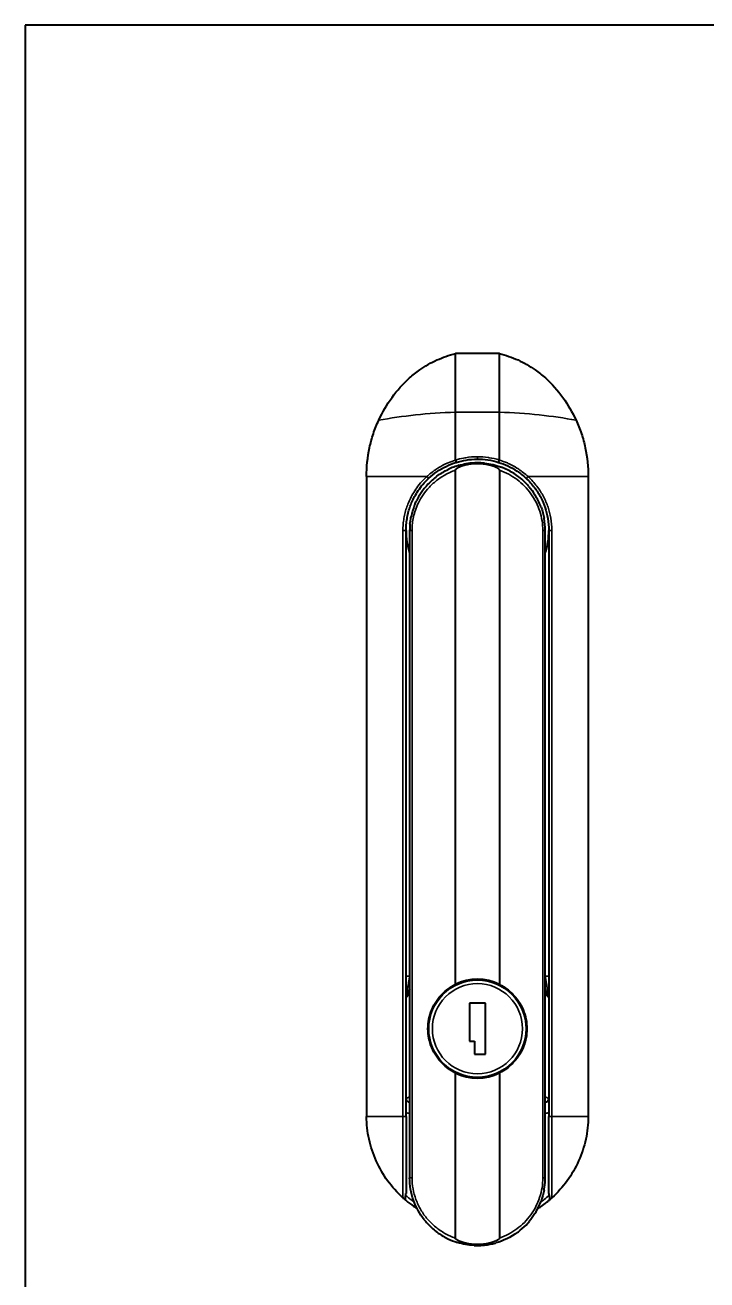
# Model space of a CAD drawing. Header units: millimetres. Extents: x 9486 to 14955, y -5687 to 1872.
# Drawn here: x 12425.2 to 12518.3, y -4640.1 to -4468.8 of the extents above; entities that cross this region are included whole.
import ezdxf

# ---------------------------------------------------------------- set-up
doc = ezdxf.new("R2010")
doc.units = ezdxf.units.MM
doc.layers.add('가시적인 것(ISO)', color=3, linetype='Continuous', lineweight=40)
doc.layers.add('가시적인 좁은 것(ISO)', color=3, linetype='Continuous', lineweight=35)

# ---------------------------------------------------------------- blocks, each defined once
blk = doc.blocks.new('A$C74B527A4')
at = {"layer": '가시적인 것(ISO)'}
for p, q in [((155, -194.2), (-155, -194.2)), ((-155, -194.2), (-155, -403.2)), ((-90.25, -239.05), (-96.25, -239.05)), ((-96.25, -247.03), (-96.25, -239.05)), ((-90.25, -247.03), (-90.25, -239.05)), ((-96.25, -253.58), (-96.25, -247.03)), ((-90.25, -253.58), (-90.25, -247.03)), ((-96.27, -254.97), (-96.27, -325.16)), ((-90.23, -254.97), (-90.23, -325.16)), ((-108.39, -255.84), (-108.39, -343.19)), ((-78.11, -255.84), (-78.11, -343.19)), ((-103, -343.2), (-103, -263.2)), ((-102.5, -263.2), (-102.5, -351.55)), ((-84, -351.55), (-84, -263.2)), ((-83.5, -263.2), (-83.5, -343.2)), ((-94.35, -327.7), (-94.35, -332.9)), ((-92.15, -327.7), (-94.35, -327.7)), ((-92.15, -334.7), (-92.15, -327.7)), ((-94.35, -332.9), (-93.65, -332.9)), ((-93.65, -332.9), (-93.65, -334.7)), ((-93.65, -334.7), (-92.15, -334.7)), ((-96.27, -337.24), (-96.27, -359.78)), ((-90.23, -337.24), (-90.23, -359.78)), ((-103, -343.2), (-103, -353.71)), ((-83.5, -353.71), (-83.5, -343.2))]:
    blk.add_line(p, q, dxfattribs=at)
blk.add_circle((-93.25, -331.2), 6.65, dxfattribs=at)
for centre, radius, start, end in [((-93.25, -331.2), 6.75, 63.3942, 116.6058), ((-102.5, -326.99), 0.5, 158.6508, 180), ((-93.25, -330.98), 10.57, 151.0266, 156.6743), ((-93.25, -330.98), 10.57, 23.3257, 28.9734), ((-84, -326.99), 0.5, 0, 23.3257), ((-93.25, -331.2), 6.75, 243.3942, 296.6058), ((-102.5, -340.73), 0.5, 180, 270), ((-84, -340.73), 0.5, 270, 0)]:
    blk.add_arc(centre, radius, start, end, dxfattribs=at)
for centre, major_axis, ratio, start_param, end_param in [((-103.32, -353.67), (-0.021, 0.657), 0.48079, 4.240024, 4.644857), ((-83.18, -353.67), (0.021, 0.656), 0.480328, 1.637651, 2.042932)]:
    blk.add_ellipse(centre, major_axis=major_axis, ratio=ratio, start_param=start_param, end_param=end_param, dxfattribs=at)
for points, knots in [([(-106.71, -248.14), (-106.21, -247.05), (-105.61, -246.01), (-104.21, -244.07), (-103.41, -243.17), (-102.08, -241.97), (-101.61, -241.6), (-100.39, -240.74), (-99.61, -240.29), (-98.38, -239.73), (-97.97, -239.57), (-97.12, -239.28), (-96.69, -239.15), (-96.25, -239.05)], [-1.437388, -1.437388, -1.437388, -1.437388, -1.077998, -1.077998, -0.718291, -0.718291, -0.538642, -0.538642, -0.269198, -0.269198, -0.134518, -0.134518, -0.000001, -0.000001, -0.000001, -0.000001]), ([(-90.25, -239.05), (-89.81, -239.15), (-89.38, -239.28), (-88.53, -239.57), (-88.12, -239.73), (-86.89, -240.29), (-86.11, -240.74), (-84.89, -241.6), (-84.42, -241.97), (-83.09, -243.17), (-82.29, -244.07), (-80.89, -246.01), (-80.29, -247.05), (-79.79, -248.14)], [-1.43452, -1.43452, -1.43452, -1.43452, -1.300269, -1.300269, -1.165856, -1.165856, -0.896945, -0.896945, -0.717652, -0.717652, -0.358665, -0.358665, -0.000001, -0.000001, -0.000001, -0.000001]), ([(-108.39, -255.84), (-108.39, -254.51), (-108.25, -253.19), (-107.83, -251.25), (-107.66, -250.61), (-107.24, -249.35), (-106.99, -248.74), (-106.71, -248.14)], [-0.7941828, -0.7941828, -0.7941828, -0.7941828, -0.3970605, -0.3970605, -0.1985164, -0.1985164, -0.000001, -0.000001, -0.000001, -0.000001]), ([(-79.79, -248.14), (-79.51, -248.74), (-79.26, -249.35), (-78.84, -250.61), (-78.67, -251.25), (-78.25, -253.19), (-78.11, -254.51), (-78.11, -255.84)], [-0.7936515, -0.7936515, -0.7936515, -0.7936515, -0.5952689, -0.5952689, -0.3968576, -0.3968576, -0.000001, -0.000001, -0.000001, -0.000001]), ([(-93.25, -253.45), (-92.79, -253.45), (-92.32, -253.48), (-91.84, -253.55), (-91.35, -253.62), (-90.86, -253.73), (-90.36, -253.89)], [0, 0, 0, 0, 0.5, 0.5, 0.5, 1, 1, 1, 1]), ([(-99.88, -256.06), (-99.53, -255.73), (-99.15, -255.42), (-98.76, -255.16), (-98.37, -254.89), (-97.97, -254.65), (-97.53, -254.44), (-97.1, -254.23), (-96.63, -254.04), (-96.14, -253.89)], [0, 0, 0, 0, 0.3333333, 0.3333333, 0.3333333, 0.6666667, 0.6666667, 0.6666667, 1, 1, 1, 1]), ([(-96.25, -253.58), (-96.23, -253.63), (-96.22, -253.69), (-96.2, -253.73), (-96.19, -253.78), (-96.17, -253.82), (-96.16, -253.85), (-96.15, -253.87), (-96.15, -253.89), (-96.14, -253.89)], [0, 0, 0, 0, 0.3333333, 0.3333333, 0.3333333, 0.6666667, 0.6666667, 0.6666667, 1, 1, 1, 1]), ([(-92.28, -254), (-92.31, -254), (-92.33, -254), (-92.36, -253.99), (-92.91, -253.94), (-93.48, -253.94), (-94.04, -253.98), (-94.39, -254.01), (-94.74, -254.06), (-95.09, -254.13)], [0.41861915, 0.41861915, 0.41861915, 0.41861915, 0.42105263, 0.42105263, 0.42105263, 0.47368421, 0.47368421, 0.47368421, 0.50684617, 0.50684617, 0.50684617, 0.50684617]), ([(-90.36, -253.89), (-90.35, -253.89), (-90.35, -253.87), (-90.34, -253.85), (-90.33, -253.82), (-90.31, -253.78), (-90.3, -253.73), (-90.28, -253.69), (-90.27, -253.63), (-90.25, -253.58)], [0, 0, 0, 0, 0.333333, 0.333333, 0.333333, 0.666667, 0.666667, 0.666667, 1, 1, 1, 1]), ([(-90.36, -253.89), (-89.94, -254.02), (-89.51, -254.18), (-89.09, -254.38), (-88.67, -254.58), (-88.25, -254.81), (-87.84, -255.09), (-87.42, -255.37), (-87.01, -255.69), (-86.62, -256.06)], [0, 0, 0, 0, 0.3333333, 0.3333333, 0.3333333, 0.6666667, 0.6666667, 0.6666667, 1, 1, 1, 1]), ([(-86.21, -257.2), (-86.28, -257.12), (-86.35, -257.03), (-86.43, -256.95), (-86.82, -256.52), (-87.25, -256.14), (-87.7, -255.8), (-88.16, -255.45), (-88.64, -255.16), (-89.15, -254.91), (-89.42, -254.78), (-89.69, -254.66), (-89.97, -254.55)], [0.2002711, 0.2002711, 0.2002711, 0.2002711, 0.2105263, 0.2105263, 0.2105263, 0.2631579, 0.2631579, 0.2631579, 0.3157895, 0.3157895, 0.3157895, 0.3438685, 0.3438685, 0.3438685, 0.3438685]), ([(-103, -263.2), (-103, -262.92), (-102.99, -262.65), (-102.97, -262.37), (-102.94, -262.1), (-102.91, -261.84), (-102.86, -261.57), (-102.82, -261.31), (-102.76, -261.05), (-102.7, -260.8), (-102.64, -260.55), (-102.56, -260.31), (-102.48, -260.06), (-102.4, -259.82), (-102.31, -259.58), (-102.2, -259.33), (-102.09, -259.08), (-101.97, -258.82), (-101.82, -258.55), (-101.68, -258.28), (-101.51, -258.01), (-101.32, -257.74), (-101.14, -257.46), (-100.93, -257.18), (-100.69, -256.9), (-100.45, -256.62), (-100.18, -256.33), (-99.88, -256.06)], [0, 0, 0, 0, 0.111111, 0.111111, 0.111111, 0.222222, 0.222222, 0.222222, 0.333333, 0.333333, 0.333333, 0.444444, 0.444444, 0.444444, 0.555556, 0.555556, 0.555556, 0.666667, 0.666667, 0.666667, 0.777778, 0.777778, 0.777778, 0.888889, 0.888889, 0.888889, 1, 1, 1, 1]), ([(-98.77, -255.78), (-99.22, -256.11), (-99.63, -256.49), (-100, -256.87), (-100.36, -257.26), (-100.68, -257.67), (-100.94, -258.07), (-101.19, -258.44), (-101.4, -258.8), (-101.57, -259.16)], [0.6321841, 0.6321841, 0.6321841, 0.6321841, 0.6842105, 0.6842105, 0.6842105, 0.7368421, 0.7368421, 0.7368421, 0.7856009, 0.7856009, 0.7856009, 0.7856009]), ([(-86.62, -256.06), (-86.18, -256.46), (-85.79, -256.89), (-85.46, -257.34), (-85.12, -257.78), (-84.84, -258.24), (-84.6, -258.7), (-84.36, -259.16), (-84.17, -259.61), (-84.01, -260.08), (-83.85, -260.55), (-83.73, -261.03), (-83.64, -261.55), (-83.55, -262.07), (-83.5, -262.62), (-83.5, -263.2)], [0, 0, 0, 0, 0.2, 0.2, 0.2, 0.4, 0.4, 0.4, 0.6, 0.6, 0.6, 0.8, 0.8, 0.8, 1, 1, 1, 1]), ([(-84.56, -260.02), (-84.58, -259.98), (-84.6, -259.93), (-84.61, -259.89), (-84.82, -259.35), (-85.08, -258.83), (-85.38, -258.34), (-85.39, -258.33), (-85.39, -258.32), (-85.39, -258.32)], [0.10100498, 0.10100498, 0.10100498, 0.10100498, 0.10526316, 0.10526316, 0.10526316, 0.15789474, 0.15789474, 0.15789474, 0.15852886, 0.15852886, 0.15852886, 0.15852886]), ([(-101.82, -259.71), (-101.91, -259.93), (-101.98, -260.14), (-102.05, -260.35), (-102.17, -260.71), (-102.25, -261.05), (-102.32, -261.38)], [0.81141503, 0.81141503, 0.81141503, 0.81141503, 0.84210526, 0.84210526, 0.84210526, 0.89472337, 0.89472337, 0.89472337, 0.89472337]), ([(-103, -263.2), (-103, -263.69), (-102.96, -264.22), (-102.79, -265.28), (-102.66, -265.81), (-102.5, -266.28)], [0, 0, 0, 0, 0.1502599, 0.1502599, 0.3005197, 0.3005197, 0.3005197, 0.3005197]), ([(-84, -266.28), (-83.84, -265.81), (-83.71, -265.28), (-83.54, -264.22), (-83.5, -263.69), (-83.5, -263.2)], [0.5916389, 0.5916389, 0.5916389, 0.5916389, 0.7418987, 0.7418987, 0.8921586, 0.8921586, 0.8921586, 0.8921586]), ([(-96.27, -337.24), (-96.93, -336.9), (-97.53, -336.46), (-98.62, -335.38), (-99.14, -334.62), (-99.83, -332.96), (-100, -332.05), (-100, -331.2), (-100, -330.35), (-99.83, -329.44), (-99.14, -327.78), (-98.62, -327.02), (-97.53, -325.94), (-96.93, -325.5), (-96.27, -325.16)], [-0.721518, -0.721518, -0.721518, -0.721518, -0.511214, -0.511214, -0.255607, -0.255607, 0, 0, 0, 0.255607, 0.255607, 0.511214, 0.511214, 0.721518, 0.721518, 0.721518, 0.721518]), ([(-90.23, -325.16), (-89.57, -325.5), (-88.97, -325.94), (-87.88, -327.02), (-87.36, -327.78), (-86.67, -329.44), (-86.5, -330.35), (-86.5, -332.05), (-86.67, -332.96), (-87.36, -334.62), (-87.88, -335.38), (-88.97, -336.46), (-89.57, -336.9), (-90.23, -337.24)], [1.323156, 1.323156, 1.323156, 1.323156, 1.533461, 1.533461, 1.789068, 1.789068, 2.044675, 2.044675, 2.300282, 2.300282, 2.555889, 2.555889, 2.766193, 2.766193, 2.766193, 2.766193]), ([(-103.42, -354.28), (-104.19, -353.58), (-104.89, -352.8), (-106.12, -351.11), (-106.64, -350.21), (-107.49, -348.3), (-107.82, -347.31), (-108.15, -345.78), (-108.24, -345.27), (-108.35, -344.23), (-108.38, -343.71), (-108.39, -343.19)], [-1.252209, -1.252209, -1.252209, -1.252209, -0.938968, -0.938968, -0.625761, -0.625761, -0.312629, -0.312629, -0.156249, -0.156249, -0.000001, -0.000001, -0.000001, -0.000001]), ([(-78.11, -343.19), (-78.12, -343.71), (-78.15, -344.23), (-78.26, -345.27), (-78.35, -345.78), (-78.68, -347.31), (-79.01, -348.3), (-79.86, -350.21), (-80.38, -351.11), (-81.61, -352.8), (-82.31, -353.58), (-83.08, -354.28)], [-1.25079, -1.25079, -1.25079, -1.25079, -1.094687, -1.094687, -0.938454, -0.938454, -0.625614, -0.625614, -0.312825, -0.312825, -0.000001, -0.000001, -0.000001, -0.000001]), ([(-100.51, -357.28), (-101.14, -356.48), (-101.64, -355.57), (-102.32, -353.64), (-102.5, -352.59), (-102.5, -351.55)], [0, 0, 0, 0, 0.3079304, 0.3079304, 0.6184728, 0.6184728, 0.6184728, 0.6184728]), ([(-84.15, -353.23), (-84.15, -353.23), (-84.15, -353.23), (-84.15, -353.22), (-84.13, -353.09), (-84.11, -352.96), (-84.09, -352.83), (-84.03, -352.4), (-84, -351.98), (-84, -351.55)], [0.94101522, 0.94101522, 0.94101522, 0.94101522, 0.94117647, 0.94117647, 0.94117647, 0.95532075, 0.95532075, 0.95532075, 1, 1, 1, 1]), ([(-103, -354.65), (-103, -354.64), (-103.02, -354.63), (-103.05, -354.61), (-103.06, -354.6), (-103.1, -354.57), (-103.12, -354.54), (-103.19, -354.49), (-103.24, -354.45), (-103.33, -354.36), (-103.38, -354.32), (-103.42, -354.28)], [-0.0707812, -0.0707812, -0.0707812, -0.0707812, -0.05546196, -0.05546196, -0.04764298, -0.04764298, -0.03547689, -0.03547689, -0.01721739, -0.01721739, -0.00000104, -0.00000104, -0.00000104, -0.00000104]), ([(-103, -354.65), (-103, -354.65), (-103.01, -354.64), (-103.02, -354.62), (-103.02, -354.6), (-103.04, -354.55), (-103.06, -354.5), (-103.08, -354.39), (-103.09, -354.31), (-103.06, -354.12), (-103.04, -354.04), (-103.03, -353.96)], [0.000001, 0.000001, 0.000001, 0.000001, 0.00811612, 0.00811612, 0.01728014, 0.01728014, 0.03681242, 0.03681242, 0.05617707, 0.05617707, 0.07202834, 0.07202834, 0.07202834, 0.07202834]), ([(-83.47, -353.96), (-83.46, -354.04), (-83.44, -354.12), (-83.41, -354.31), (-83.42, -354.39), (-83.44, -354.5), (-83.46, -354.55), (-83.48, -354.6), (-83.48, -354.62), (-83.49, -354.64), (-83.5, -354.65), (-83.5, -354.65)], [0.000001, 0.000001, 0.000001, 0.000001, 0.0244897, 0.0244897, 0.0544278, 0.0544278, 0.0846352, 0.0846352, 0.0988066, 0.0988066, 0.1113537, 0.1113537, 0.1113537, 0.1113537]), ([(-83.5, -354.65), (-83.5, -354.64), (-83.48, -354.63), (-83.45, -354.61), (-83.44, -354.6), (-83.4, -354.57), (-83.38, -354.54), (-83.31, -354.49), (-83.26, -354.45), (-83.17, -354.36), (-83.12, -354.32), (-83.08, -354.28)], [0.00000183, 0.00000183, 0.00000183, 0.00000183, 0.0154154, 0.0154154, 0.02328266, 0.02328266, 0.03552384, 0.03552384, 0.05389591, 0.05389591, 0.07121831, 0.07121831, 0.07121831, 0.07121831]), ([(-103, -354.65), (-102.66, -354.93), (-102.16, -355.32), (-101.64, -355.67), (-101.48, -355.77)], [0, 0, 0, 0, 0.1760545, 0.250168, 0.250168, 0.250168, 0.250168]), ([(-85.39, -356.42), (-85.37, -356.4), (-85.36, -356.38), (-85.35, -356.36), (-85.28, -356.25), (-85.22, -356.15), (-85.17, -356.05), (-84.95, -355.65), (-84.76, -355.25), (-84.6, -354.84), (-84.59, -354.8), (-84.58, -354.77), (-84.56, -354.73)], [0.82080717, 0.82080717, 0.82080717, 0.82080717, 0.82352941, 0.82352941, 0.82352941, 0.8359272, 0.8359272, 0.8359272, 0.88235294, 0.88235294, 0.88235294, 0.8862409, 0.8862409, 0.8862409, 0.8862409]), ([(-85.02, -355.77), (-84.86, -355.67), (-84.71, -355.57), (-84.56, -355.46), (-84.31, -355.28), (-84.06, -355.1), (-83.81, -354.9), (-83.71, -354.82), (-83.6, -354.73), (-83.5, -354.65)], [0.750032, 0.750032, 0.750032, 0.750032, 0.8230886, 0.8230886, 0.8230886, 0.9464749, 0.9464749, 0.9464749, 1, 1, 1, 1]), ([(-100.51, -357.28), (-100.38, -357.44), (-100.25, -357.6), (-100.11, -357.76), (-100.09, -357.78), (-100.06, -357.81), (-100.04, -357.83), (-99.68, -358.22), (-99.28, -358.58), (-98.86, -358.9), (-98.83, -358.93), (-98.79, -358.95), (-98.76, -358.98), (-98.34, -359.29), (-97.9, -359.56), (-97.44, -359.8), (-97.39, -359.82), (-97.35, -359.84), (-97.3, -359.87), (-96.88, -360.07), (-96.44, -360.24), (-95.99, -360.38)], [0.2137036, 0.2137036, 0.2137036, 0.2137036, 0.2352941, 0.2352941, 0.2352941, 0.2388317, 0.2388317, 0.2388317, 0.2941176, 0.2941176, 0.2941176, 0.2985477, 0.2985477, 0.2985477, 0.3529412, 0.3529412, 0.3529412, 0.3582503, 0.3582503, 0.3582503, 0.4073583, 0.4073583, 0.4073583, 0.4073583]), ([(-87.83, -359.04), (-87.77, -359), (-87.72, -358.96), (-87.66, -358.92), (-87.58, -358.86), (-87.49, -358.79), (-87.41, -358.72), (-87.04, -358.42), (-86.69, -358.09), (-86.37, -357.74), (-86.31, -357.67), (-86.25, -357.6), (-86.19, -357.53)], [0.69890853, 0.69890853, 0.69890853, 0.69890853, 0.70588235, 0.70588235, 0.70588235, 0.71648775, 0.71648775, 0.71648775, 0.76470588, 0.76470588, 0.76470588, 0.7741481, 0.7741481, 0.7741481, 0.7741481]), ([(-93.68, -360.79), (-93.29, -360.81), (-92.89, -360.8), (-92.5, -360.77), (-92.42, -360.76), (-92.34, -360.76), (-92.27, -360.75), (-91.77, -360.69), (-91.28, -360.6), (-90.8, -360.47), (-90.77, -360.46), (-90.75, -360.46), (-90.73, -360.45)], [0.4888628, 0.4888628, 0.4888628, 0.4888628, 0.5294118, 0.5294118, 0.5294118, 0.5373762, 0.5373762, 0.5373762, 0.5882353, 0.5882353, 0.5882353, 0.5904362, 0.5904362, 0.5904362, 0.5904362])]:
    blk.add_open_spline(points, degree=3, knots=knots, dxfattribs=at)
for points in [[(-96.14, -253.89), (-95.72, -253.76), (-94.82, -253.54), (-93.79, -253.45), (-93.25, -253.45)], [(-98.77, -255.78), (-98.29, -255.42), (-97.78, -255.11), (-97.24, -254.85)], [(-95.72, -254.29), (-96.24, -254.43), (-96.75, -254.62), (-97.24, -254.85)], [(-90.23, -254.97), (-90.23, -254.95), (-90.24, -254.92), (-90.27, -254.88), (-90.3, -254.84), (-90.35, -254.8), (-90.39, -254.77), (-90.45, -254.73), (-90.51, -254.69), (-90.57, -254.65), (-90.65, -254.61), (-90.73, -254.57), (-90.82, -254.53), (-90.91, -254.49), (-91.01, -254.45), (-91.12, -254.41), (-91.24, -254.37), (-91.37, -254.33), (-91.51, -254.29), (-91.65, -254.25), (-91.81, -254.22), (-91.97, -254.18), (-92.14, -254.15), (-92.32, -254.13), (-92.5, -254.1), (-92.7, -254.09), (-92.9, -254.07), (-93.11, -254.07), (-93.32, -254.07), (-93.53, -254.07), (-93.75, -254.08), (-93.96, -254.1), (-94.16, -254.12), (-94.36, -254.15), (-94.55, -254.19), (-94.73, -254.22), (-94.91, -254.27), (-95.07, -254.31), (-95.21, -254.35), (-95.34, -254.4), (-95.47, -254.44), (-95.58, -254.48), (-95.68, -254.53), (-95.77, -254.57), (-95.85, -254.61), (-95.93, -254.65), (-95.99, -254.69), (-96.05, -254.73), (-96.11, -254.77), (-96.16, -254.8), (-96.2, -254.84), (-96.23, -254.88), (-96.26, -254.92), (-96.27, -254.95), (-96.27, -254.97)], [(-95.72, -254.29), (-95.51, -254.23), (-95.3, -254.18), (-95.09, -254.13)], [(-92.28, -254), (-91.49, -254.08), (-90.71, -254.27), (-89.97, -254.55)], [(-86.21, -257.2), (-85.91, -257.55), (-85.64, -257.93), (-85.39, -258.32)], [(-101.82, -259.71), (-101.74, -259.52), (-101.66, -259.34), (-101.57, -259.16)], [(-84.56, -260.02), (-84.38, -260.51), (-84.25, -261.02), (-84.15, -261.53)], [(-102.46, -262.33), (-102.43, -262.01), (-102.38, -261.7), (-102.32, -261.38)], [(-84, -263.2), (-84, -262.65), (-84.05, -262.09), (-84.15, -261.53)], [(-102.46, -262.33), (-102.49, -262.63), (-102.5, -262.92), (-102.5, -263.2)], [(-102.96, -326.79), (-102.96, -326.8), (-102.96, -326.8), (-102.97, -326.81)], [(-102.96, -326.79), (-102.96, -326.79), (-102.96, -326.79), (-102.96, -326.79)], [(-84.15, -353.23), (-84.25, -353.74), (-84.39, -354.25), (-84.56, -354.73)], [(-100.83, -356.17), (-100.83, -356.17), (-100.83, -356.17), (-100.83, -356.17)], [(-85.68, -356.17), (-85.68, -356.17), (-85.68, -356.17), (-85.68, -356.17)], [(-85.39, -356.42), (-85.63, -356.81), (-85.9, -357.18), (-86.19, -357.53)], [(-87.83, -359.04), (-88.7, -359.67), (-89.69, -360.16), (-90.73, -360.45)], [(-90.23, -359.78), (-90.23, -359.8), (-90.24, -359.83), (-90.27, -359.87), (-90.3, -359.91), (-90.34, -359.95), (-90.39, -359.98), (-90.45, -360.02), (-90.51, -360.06), (-90.58, -360.1), (-90.65, -360.14), (-90.74, -360.18), (-90.83, -360.23), (-90.94, -360.27), (-91.05, -360.32), (-91.17, -360.36), (-91.3, -360.4), (-91.43, -360.44), (-91.57, -360.48), (-91.72, -360.52), (-91.88, -360.55), (-92.04, -360.58), (-92.2, -360.61), (-92.37, -360.63), (-92.54, -360.65), (-92.71, -360.66), (-92.88, -360.68), (-93.06, -360.68), (-93.23, -360.68), (-93.41, -360.68), (-93.59, -360.68), (-93.76, -360.67), (-93.93, -360.65), (-94.11, -360.63), (-94.28, -360.61), (-94.44, -360.58), (-94.6, -360.55), (-94.76, -360.52), (-94.91, -360.48), (-95.05, -360.45), (-95.19, -360.4), (-95.32, -360.36), (-95.44, -360.32), (-95.56, -360.27), (-95.66, -360.23), (-95.76, -360.19), (-95.84, -360.14), (-95.92, -360.1), (-95.99, -360.06), (-96.05, -360.02), (-96.11, -359.98), (-96.16, -359.95), (-96.2, -359.91), (-96.23, -359.87), (-96.26, -359.83), (-96.27, -359.8), (-96.27, -359.78)], [(-93.68, -360.79), (-94.46, -360.75), (-95.25, -360.62), (-95.99, -360.38)]]:
    blk.add_open_spline(points, degree=3, dxfattribs=at)
at = {"layer": '가시적인 좁은 것(ISO)'}
for p, q in [((-90.25, -247.03), (-96.25, -247.03)), ((-108.39, -255.84), (-100.17, -255.84)), ((-86.33, -255.84), (-78.11, -255.84)), ((-103.42, -343.2), (-103.42, -263.2)), ((-103, -263.2), (-103.42, -263.2)), ((-102.5, -263.2), (-102.18, -263.2)), ((-102.18, -263.2), (-102.18, -351.55)), ((-84.32, -351.55), (-84.32, -263.2)), ((-83.5, -263.2), (-83.08, -263.2)), ((-83.08, -263.2), (-83.08, -343.2)), ((-102.5, -324.02), (-103, -324.02)), ((-84, -324.02), (-83.5, -324.02)), ((-103.42, -343.2), (-103.42, -354.28)), ((-103, -343.2), (-103.42, -343.2)), ((-83.08, -354.28), (-83.08, -343.2)), ((-102.5, -351.55), (-102.18, -351.55))]:
    blk.add_line(p, q, dxfattribs=at)
blk.add_circle((-93.25, -331.2), 6.15, dxfattribs=at)
for centre, start, end in [((-102.5, -340.73), 255.5225, 270), ((-84, -340.73), 270, 284.4775)]:
    blk.add_arc(centre, 2, start, end, dxfattribs=at)
for centre, major_axis, ratio, start_param, end_param in [((-93.25, -254.39), (-25.09, 0), 0.295234, 4.832245, 5.278802), ((-93.25, -254.39), (-25.09, 0), 0.295234, 4.145976, 4.592533), ((-93.25, -253.15), (0, -0.3), 0.000011, 4.621298, 6.283185), ((-100.09, -255.84), (0.204, -0.22), 0.205805, 4.523569, 6.283185), ((-86.41, -255.84), (-0.204, -0.22), 0.205805, 0, 1.759617), ((-102, -340.23), (1, 0.5), 0.00001, 2.094431, 3.14154), ((-84.5, -340.23), (1, -0.5), 0.00001, 5.235702, 6.282688), ((-93.25, -343.13), (-25.09, 0), 0.002971, 0.923128, 1.153372), ((-83.2, -343.2), (-0.3, 0), 0.005093, 6.283183, 8.271404), ((-93.25, -343.13), (-25.09, 0), 0.002971, 1.98822, 2.218465)]:
    blk.add_ellipse(centre, major_axis=major_axis, ratio=ratio, start_param=start_param, end_param=end_param, dxfattribs=at)
for points, knots in [([(-96.25, -253.58), (-95.9, -253.47), (-95.52, -253.38), (-95.13, -253.3), (-95.04, -253.28), (-94.94, -253.27), (-94.85, -253.25), (-94.35, -253.17), (-93.81, -253.12), (-93.25, -253.12)], [0, 0, 0, 0, 0.403863, 0.403863, 0.403863, 0.5, 0.5, 0.5, 1, 1, 1, 1]), ([(-93.25, -253.12), (-92.77, -253.12), (-92.29, -253.16), (-91.79, -253.23), (-91.74, -253.24), (-91.7, -253.24), (-91.66, -253.25), (-91.2, -253.32), (-90.73, -253.43), (-90.25, -253.58)], [0, 0, 0, 0, 0.5, 0.5, 0.5, 0.5411005, 0.5411005, 0.5411005, 0.9999982, 0.9999982, 0.9999982, 0.9999982]), ([(-96.27, -254.97), (-96.77, -255.14), (-97.25, -255.36), (-97.7, -255.62), (-98.15, -255.87), (-98.59, -256.17), (-98.98, -256.5), (-99.38, -256.82), (-99.74, -257.17), (-100.05, -257.53), (-100.36, -257.89), (-100.62, -258.25), (-100.85, -258.61), (-101.07, -258.97), (-101.26, -259.32), (-101.41, -259.66), (-101.56, -260), (-101.69, -260.33), (-101.79, -260.65), (-101.89, -260.97), (-101.96, -261.27), (-102.02, -261.57), (-102.08, -261.86), (-102.11, -262.15), (-102.14, -262.42), (-102.16, -262.69), (-102.18, -262.95), (-102.18, -263.2)], [0, 0, 0, 0, 0.111111, 0.111111, 0.111111, 0.222222, 0.222222, 0.222222, 0.333333, 0.333333, 0.333333, 0.444444, 0.444444, 0.444444, 0.555556, 0.555556, 0.555556, 0.666667, 0.666667, 0.666667, 0.777778, 0.777778, 0.777778, 0.888889, 0.888889, 0.888889, 1, 1, 1, 1]), ([(-100.17, -255.84), (-99.8, -255.49), (-99.4, -255.18), (-98.99, -254.9), (-98.93, -254.85), (-98.86, -254.8), (-98.79, -254.76), (-98.44, -254.53), (-98.09, -254.33), (-97.71, -254.15), (-97.56, -254.08), (-97.4, -254.01), (-97.25, -253.94), (-96.93, -253.81), (-96.6, -253.69), (-96.25, -253.58)], [0, 0, 0, 0, 0.3333333, 0.3333333, 0.3333333, 0.3890388, 0.3890388, 0.3890388, 0.6666667, 0.6666667, 0.6666667, 0.7764006, 0.7764006, 0.7764006, 0.999997, 0.999997, 0.999997, 0.999997]), ([(-90.25, -253.58), (-89.97, -253.67), (-89.69, -253.77), (-89.41, -253.88), (-89.24, -253.94), (-89.08, -254.01), (-88.92, -254.09), (-88.56, -254.26), (-88.2, -254.45), (-87.85, -254.67), (-87.77, -254.72), (-87.69, -254.77), (-87.61, -254.83), (-87.18, -255.12), (-86.75, -255.45), (-86.33, -255.84)], [0, 0, 0, 0, 0.211195, 0.211195, 0.211195, 0.3333333, 0.3333333, 0.3333333, 0.605567, 0.605567, 0.605567, 0.6666667, 0.6666667, 0.6666667, 1, 1, 1, 1]), ([(-90.23, -254.97), (-89.8, -255.12), (-89.38, -255.3), (-88.98, -255.52), (-88.58, -255.73), (-88.2, -255.97), (-87.83, -256.25), (-87.47, -256.52), (-87.13, -256.82), (-86.81, -257.14), (-86.5, -257.46), (-86.21, -257.81), (-85.95, -258.17), (-85.69, -258.54), (-85.45, -258.93), (-85.25, -259.33), (-85.05, -259.73), (-84.88, -260.14), (-84.74, -260.57), (-84.6, -260.99), (-84.5, -261.43), (-84.43, -261.87), (-84.36, -262.31), (-84.33, -262.75), (-84.32, -263.2)], [0, 0, 0, 0, 0.125, 0.125, 0.125, 0.25, 0.25, 0.25, 0.375, 0.375, 0.375, 0.5, 0.5, 0.5, 0.625, 0.625, 0.625, 0.75, 0.75, 0.75, 0.875, 0.875, 0.875, 1, 1, 1, 1]), ([(-103.42, -263.2), (-103.42, -262.91), (-103.41, -262.63), (-103.39, -262.35), (-103.36, -262.07), (-103.33, -261.8), (-103.28, -261.52), (-103.23, -261.25), (-103.17, -260.98), (-103.11, -260.72), (-103.04, -260.46), (-102.97, -260.22), (-102.88, -259.97), (-102.8, -259.72), (-102.7, -259.47), (-102.59, -259.21), (-102.47, -258.95), (-102.34, -258.68), (-102.19, -258.41), (-102.04, -258.13), (-101.87, -257.85), (-101.67, -257.57), (-101.48, -257.28), (-101.26, -256.99), (-101.01, -256.7), (-100.76, -256.41), (-100.48, -256.12), (-100.17, -255.84)], [0, 0, 0, 0, 0.111111, 0.111111, 0.111111, 0.222222, 0.222222, 0.222222, 0.333333, 0.333333, 0.333333, 0.444444, 0.444444, 0.444444, 0.555556, 0.555556, 0.555556, 0.666667, 0.666667, 0.666667, 0.777778, 0.777778, 0.777778, 0.888889, 0.888889, 0.888889, 1, 1, 1, 1]), ([(-86.33, -255.84), (-85.87, -256.26), (-85.47, -256.7), (-85.12, -257.16), (-84.77, -257.62), (-84.48, -258.09), (-84.23, -258.56), (-83.98, -259.03), (-83.78, -259.5), (-83.61, -259.99), (-83.45, -260.47), (-83.32, -260.96), (-83.23, -261.5), (-83.13, -262.03), (-83.08, -262.6), (-83.08, -263.2)], [0, 0, 0, 0, 0.2, 0.2, 0.2, 0.4, 0.4, 0.4, 0.6, 0.6, 0.6, 0.8, 0.8, 0.8, 1, 1, 1, 1]), ([(-84.32, -263.2), (-84.26, -263.2), (-84.2, -263.2), (-84.15, -263.2), (-84.11, -263.2), (-84.07, -263.2), (-84.04, -263.2), (-84.01, -263.2), (-84, -263.2), (-84, -263.2)], [0, 0, 0, 0, 0.3333333, 0.3333333, 0.3333333, 0.6666667, 0.6666667, 0.6666667, 1, 1, 1, 1]), ([(-102.96, -326.79), (-102.96, -326.79), (-102.96, -326.78), (-102.95, -326.76), (-102.95, -326.74), (-102.95, -326.7), (-102.94, -326.66), (-102.93, -326.62), (-102.93, -326.57), (-102.92, -326.51), (-102.91, -326.45), (-102.9, -326.39), (-102.89, -326.32), (-102.88, -326.25), (-102.87, -326.17), (-102.86, -326.09), (-102.84, -326.01), (-102.83, -325.93), (-102.81, -325.84), (-102.8, -325.75), (-102.78, -325.65), (-102.77, -325.55), (-102.75, -325.45), (-102.73, -325.34), (-102.71, -325.22), (-102.69, -325.11), (-102.67, -324.99), (-102.65, -324.86), (-102.63, -324.74), (-102.6, -324.6), (-102.58, -324.46), (-102.55, -324.32), (-102.53, -324.18), (-102.5, -324.02)], [0.0000526, 0.0000526, 0.0000526, 0.0000526, 0.0909091, 0.0909091, 0.0909091, 0.1818182, 0.1818182, 0.1818182, 0.2727273, 0.2727273, 0.2727273, 0.3636364, 0.3636364, 0.3636364, 0.4545455, 0.4545455, 0.4545455, 0.5454545, 0.5454545, 0.5454545, 0.6363636, 0.6363636, 0.6363636, 0.7272727, 0.7272727, 0.7272727, 0.8181818, 0.8181818, 0.8181818, 0.9090909, 0.9090909, 0.9090909, 1, 1, 1, 1]), ([(-84, -324.02), (-83.98, -324.13), (-83.96, -324.23), (-83.94, -324.33), (-83.93, -324.43), (-83.91, -324.52), (-83.89, -324.61), (-83.88, -324.7), (-83.86, -324.79), (-83.85, -324.88), (-83.83, -324.96), (-83.82, -325.04), (-83.81, -325.12), (-83.79, -325.19), (-83.78, -325.27), (-83.77, -325.34), (-83.76, -325.4), (-83.75, -325.47), (-83.74, -325.53), (-83.73, -325.59), (-83.72, -325.65), (-83.71, -325.7), (-83.7, -325.76), (-83.69, -325.81), (-83.68, -325.86), (-83.67, -325.91), (-83.67, -325.95), (-83.66, -326), (-83.65, -326.04), (-83.65, -326.08), (-83.64, -326.12), (-83.63, -326.16), (-83.63, -326.2), (-83.62, -326.23), (-83.62, -326.27), (-83.61, -326.3), (-83.61, -326.33), (-83.6, -326.36), (-83.6, -326.39), (-83.6, -326.42), (-83.59, -326.44), (-83.59, -326.47), (-83.58, -326.49), (-83.58, -326.52), (-83.58, -326.54), (-83.57, -326.56), (-83.57, -326.58), (-83.57, -326.6), (-83.57, -326.62), (-83.56, -326.63), (-83.56, -326.65), (-83.56, -326.67), (-83.56, -326.68), (-83.55, -326.7), (-83.55, -326.71), (-83.55, -326.73), (-83.55, -326.74), (-83.55, -326.75), (-83.54, -326.76), (-83.54, -326.77), (-83.54, -326.78), (-83.54, -326.79), (-83.54, -326.79), (-83.54, -326.79)], [0, 0, 0, 0, 0.047619, 0.047619, 0.047619, 0.095238, 0.095238, 0.095238, 0.142857, 0.142857, 0.142857, 0.190476, 0.190476, 0.190476, 0.238095, 0.238095, 0.238095, 0.285714, 0.285714, 0.285714, 0.333333, 0.333333, 0.333333, 0.380952, 0.380952, 0.380952, 0.428571, 0.428571, 0.428571, 0.47619, 0.47619, 0.47619, 0.52381, 0.52381, 0.52381, 0.571429, 0.571429, 0.571429, 0.619048, 0.619048, 0.619048, 0.666667, 0.666667, 0.666667, 0.714286, 0.714286, 0.714286, 0.761905, 0.761905, 0.761905, 0.809524, 0.809524, 0.809524, 0.857143, 0.857143, 0.857143, 0.904762, 0.904762, 0.904762, 0.952381, 0.952381, 0.952381, 1, 1, 1, 1]), ([(-102.5, -326.45), (-102.52, -326.48), (-102.55, -326.5), (-102.57, -326.52), (-102.59, -326.55), (-102.62, -326.58), (-102.64, -326.6), (-102.67, -326.63), (-102.69, -326.65), (-102.71, -326.67), (-102.73, -326.7), (-102.75, -326.72), (-102.77, -326.74), (-102.79, -326.76), (-102.81, -326.78), (-102.83, -326.79), (-102.84, -326.81), (-102.86, -326.83), (-102.87, -326.85), (-102.89, -326.86), (-102.9, -326.88), (-102.91, -326.89), (-102.93, -326.9), (-102.94, -326.92), (-102.95, -326.93), (-102.96, -326.94), (-102.97, -326.95), (-102.97, -326.96), (-102.98, -326.97), (-102.99, -326.98), (-102.99, -326.98), (-103, -326.99), (-103, -326.99), (-103, -326.99)], [0.2827307, 0.2827307, 0.2827307, 0.2827307, 0.3333333, 0.3333333, 0.3333333, 0.4, 0.4, 0.4, 0.4666667, 0.4666667, 0.4666667, 0.5333333, 0.5333333, 0.5333333, 0.6, 0.6, 0.6, 0.6666667, 0.6666667, 0.6666667, 0.7333333, 0.7333333, 0.7333333, 0.8, 0.8, 0.8, 0.8666667, 0.8666667, 0.8666667, 0.9333333, 0.9333333, 0.9333333, 1, 1, 1, 1]), ([(-83.5, -326.99), (-83.5, -326.99), (-83.5, -326.99), (-83.5, -326.99), (-83.51, -326.98), (-83.51, -326.98), (-83.51, -326.97), (-83.52, -326.97), (-83.52, -326.96), (-83.53, -326.96), (-83.54, -326.95), (-83.54, -326.94), (-83.55, -326.93), (-83.56, -326.92), (-83.57, -326.91), (-83.58, -326.9), (-83.59, -326.88), (-83.61, -326.87), (-83.62, -326.85), (-83.64, -326.84), (-83.65, -326.82), (-83.67, -326.8), (-83.69, -326.78), (-83.71, -326.76), (-83.73, -326.73), (-83.75, -326.71), (-83.77, -326.69), (-83.8, -326.66), (-83.82, -326.63), (-83.85, -326.61), (-83.88, -326.58), (-83.91, -326.55), (-83.94, -326.52), (-83.97, -326.48), (-83.98, -326.47), (-83.99, -326.46), (-84, -326.45)], [0, 0, 0, 0, 0.0666667, 0.0666667, 0.0666667, 0.1333333, 0.1333333, 0.1333333, 0.2, 0.2, 0.2, 0.2666667, 0.2666667, 0.2666667, 0.3333333, 0.3333333, 0.3333333, 0.4, 0.4, 0.4, 0.4666667, 0.4666667, 0.4666667, 0.5333333, 0.5333333, 0.5333333, 0.6, 0.6, 0.6, 0.6666667, 0.6666667, 0.6666667, 0.7333333, 0.7333333, 0.7333333, 0.7520121, 0.7520121, 0.7520121, 0.7520121]), ([(-102.18, -351.55), (-102.18, -352.05), (-102.13, -352.55), (-102.04, -353.05), (-101.95, -353.55), (-101.82, -354.05), (-101.64, -354.53), (-101.46, -355.01), (-101.24, -355.49), (-100.97, -355.93), (-100.71, -356.38), (-100.4, -356.81), (-100.06, -357.2), (-99.73, -357.59), (-99.35, -357.95), (-98.95, -358.28), (-98.56, -358.6), (-98.13, -358.89), (-97.68, -359.15), (-97.23, -359.4), (-96.77, -359.61), (-96.27, -359.78)], [0, 0, 0, 0, 0.142857, 0.142857, 0.142857, 0.285714, 0.285714, 0.285714, 0.428571, 0.428571, 0.428571, 0.571429, 0.571429, 0.571429, 0.714286, 0.714286, 0.714286, 0.857143, 0.857143, 0.857143, 1, 1, 1, 1]), ([(-84.32, -351.55), (-84.26, -351.55), (-84.2, -351.55), (-84.15, -351.55), (-84.11, -351.55), (-84.07, -351.55), (-84.04, -351.55), (-84.01, -351.55), (-84, -351.55), (-84, -351.55)], [0, 0, 0, 0, 0.333333, 0.333333, 0.333333, 0.666667, 0.666667, 0.666667, 1, 1, 1, 1]), ([(-103.03, -353.96), (-102.9, -354.07), (-102.77, -354.19), (-102.64, -354.3), (-102.56, -354.36), (-102.49, -354.42), (-102.41, -354.48), (-102.26, -354.61), (-102.1, -354.73), (-101.93, -354.85), (-101.91, -354.87), (-101.89, -354.88), (-101.87, -354.9)], [0, 0, 0, 0, 0.0809307, 0.0809307, 0.0809307, 0.125, 0.125, 0.125, 0.2112975, 0.2112975, 0.2112975, 0.2208019, 0.2208019, 0.2208019, 0.2208019]), ([(-84.63, -354.9), (-84.46, -354.77), (-84.29, -354.65), (-84.12, -354.51), (-83.91, -354.34), (-83.69, -354.16), (-83.47, -353.96)], [0.8386023, 0.8386023, 0.8386023, 0.8386023, 0.908671, 0.908671, 0.908671, 1, 1, 1, 1])]:
    blk.add_open_spline(points, degree=3, knots=knots, dxfattribs=at)
for points in [[(-90.23, -359.78), (-89.8, -359.63), (-88.97, -359.27), (-87.83, -358.54), (-86.82, -357.66), (-85.95, -356.64), (-85.24, -355.49), (-84.72, -354.24), (-84.4, -352.91), (-84.32, -352.01), (-84.32, -351.55)], [(-101.33, -355.28), (-101.33, -355.28), (-101.33, -355.28), (-101.33, -355.28)], [(-85.18, -355.28), (-85.18, -355.28), (-85.18, -355.28), (-85.18, -355.28)]]:
    blk.add_open_spline(points, degree=3, dxfattribs=at)

msp = doc.modelspace()

# ---------------------------------------------------------------- block references
msp.add_blockref('A$C74B527A4', (12580.198, -4274.617))

doc.saveas('drawing.dxf')
